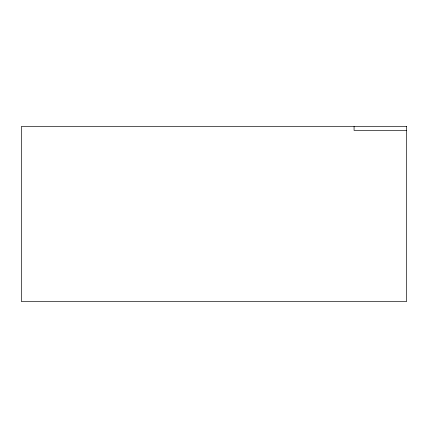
<?xml version="1.0" encoding="UTF-8"?>
<svg xmlns="http://www.w3.org/2000/svg" width="428" height="428" viewBox="0 0 428 428"><rect width="100%" height="100%" fill="white"/><g stroke="black" fill="none" stroke-linecap="round" stroke-linejoin="round"><path stroke-width="0.64" d="M406.6 130.396L354.074 130.396L354.074 126.453M406.6 126.453L21.4 126.453L21.4 301.547L406.6 301.547L406.6 126.453"/></g></svg>
